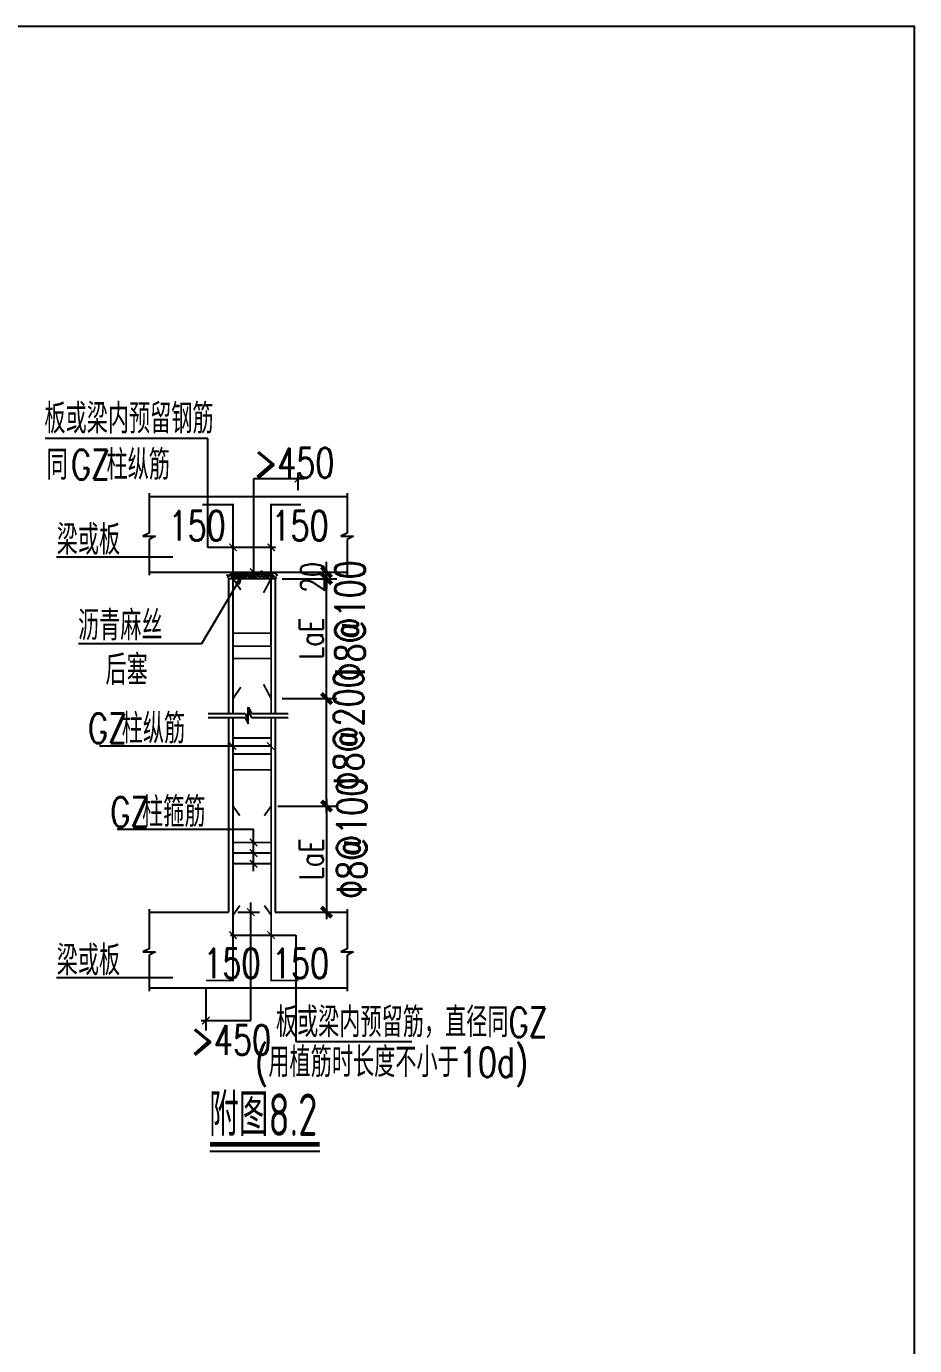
# Model space of a CAD drawing. Header units: millimetres. Extents: x -897614 to 191467, y -439928 to 101803.
# Drawn here: x -61486 to -48394, y 82370 to 101803 of the extents above; entities that cross this region are included whole.
import ezdxf

# ---------------------------------------------------------------- set-up
doc = ezdxf.new("R2010")
doc.units = ezdxf.units.MM
doc.header["$LTSCALE"] = 1000
for name, color, linetype in [('ARDIM', 4, 'Continuous'), ('OTHER', 7, 'Continuous'), ('引线', 3, 'Continuous')]:
    doc.layers.add(name, color=color, linetype=linetype)
doc.layers.add('DY', color=1, linetype='Continuous', plot=False)
doc.layers.add('PUB_DIM', color=3, linetype='Continuous', lineweight=15)
doc.styles.add('DIM_FONT', font='txt1.shx', dxfattribs={"width": 0.8, "bigfont": 'hztxt.shx'})
doc.styles.add('hzdx', font='txt1.shx', dxfattribs={"width": 0.75, "bigfont": 'hzdx.shx'})
doc.styles.add('TSSD_Rein', font='tssdeng.shx', dxfattribs={"width": 0.75, "bigfont": 'hztxt.shx'})
doc.dimstyles.new('DIMN', dxfattribs={"dimtxt": 350, "dimasz": 150, "dimexe": 150, "dimexo": 100, "dimgap": 150, "dimtad": 1, "dimdec": 0, "dimzin": 0, "dimdsep": 46, "dimtxsty": 'DIM_FONT', "dimblk1": 'ARCHTICK', "dimblk2": 'ARCHTICK', "dimsah": 1, "dimcen": 0, "dimdle": 100, "dimclrd": 256, "dimclre": 256, "dimclrt": 256, "dimadec": 0, "dimazin": 0, "dimtfac": 1, "dimtdec": 0, "dimtix": 1, "dimtmove": 2, "dimatfit": 3, "dimldrblk": '_DIMX', "dimfxl": 0, "dimtolj": 1, "dimtzin": 1, "dimarcsym": 0})

# ---------------------------------------------------------------- blocks, each defined once
blk = doc.blocks.new('_ArchTick')
at = {"color": 0, "linetype": 'ByBlock', "const_width": 0.4}
blk.add_lwpolyline([(-0.5, -0.5), (0.5, 0.5)], dxfattribs=at)
blk = doc.blocks.new('*D1737')
at = {"layer": 'Defpoints', "color": 0, "transparency": 16777216}
for p in [(-57815, 93667), (-57061, 93667), (-57815, 91901)]:
    blk.add_point(p, dxfattribs=at)
at = {"layer": 'PUB_DIM', "lineweight": -2, "transparency": 16777216}
for p, q in [((-57061, 91801), (-57061, 93767)), ((-57715, 93667), (-56911, 93667)), ((-57715, 91901), (-56911, 91901))]:
    blk.add_line(p, q, dxfattribs=at)
at = {"layer": 'PUB_DIM', "lineweight": -2, "transparency": 16777216, "xscale": 150, "yscale": 150, "zscale": 150}
for p, rotation in [((-57061, 93667), 90), ((-57061, 91901), 270)]:
    blk.add_blockref('_ArchTick', p, dxfattribs=dict(at, rotation=rotation))
at = {"layer": 'PUB_DIM', "transparency": 16777216, "insert": (-57286, 92784), "char_height": 350, "attachment_point": 5, "rotation": 90, "style": 'hzdx'}
blk.add_mtext('\\A1;LaE', dxfattribs=at)
blk = doc.blocks.new('_DIMX')
blk.add_line((-150, 0), (150, 0))
at = {"const_width": 50}
blk.add_lwpolyline([(-70, -70), (70, 70)], dxfattribs=at)
blk = doc.blocks.new('*D1738')
at = {"layer": 'Defpoints', "color": 0, "transparency": 16777216}
for p in [(-57815, 93764), (-57061, 93764), (-57815, 93667)]:
    blk.add_point(p, dxfattribs=at)
at = {"layer": 'PUB_DIM', "lineweight": -2, "transparency": 16777216}
for p, q in [((-57061, 93764), (-57061, 93914)), ((-57715, 93764), (-56911, 93764)), ((-57061, 93667), (-57061, 93764)), ((-57715, 93667), (-56911, 93667)), ((-57061, 93667), (-57061, 93517))]:
    blk.add_line(p, q, dxfattribs=at)
at = {"layer": 'PUB_DIM', "lineweight": -2, "transparency": 16777216, "xscale": 150, "yscale": 150, "zscale": 150}
for p, rotation in [((-57061, 93764), 270), ((-57061, 93667), 90)]:
    blk.add_blockref('_ArchTick', p, dxfattribs=dict(at, rotation=rotation))
at = {"layer": 'PUB_DIM', "transparency": 16777216, "insert": (-57267, 93688), "char_height": 350, "attachment_point": 5, "rotation": 90, "style": 'hzdx'}
blk.add_mtext('\\A1;20', dxfattribs=at)
blk = doc.blocks.new('*D1739')
at = {"layer": 'Defpoints', "color": 0, "transparency": 16777216}
for p in [(-57878, 90317), (-57878, 88754), (-57061, 88754)]:
    blk.add_point(p, dxfattribs=at)
at = {"layer": 'PUB_DIM', "lineweight": -2, "transparency": 16777216}
for p, q in [((-57061, 90417), (-57061, 88654)), ((-57778, 90317), (-56911, 90317)), ((-57778, 88754), (-56911, 88754))]:
    blk.add_line(p, q, dxfattribs=at)
at = {"layer": 'PUB_DIM', "lineweight": -2, "transparency": 16777216, "xscale": 150, "yscale": 150, "zscale": 150}
for p, rotation in [((-57061, 90317), 90), ((-57061, 88754), 270)]:
    blk.add_blockref('_ArchTick', p, dxfattribs=dict(at, rotation=rotation))
at = {"layer": 'PUB_DIM', "transparency": 16777216, "insert": (-57286, 89535), "char_height": 350, "attachment_point": 5, "rotation": 90, "style": 'hzdx'}
blk.add_mtext('\\A1;LaE', dxfattribs=at)
blk = doc.blocks.new('*D1740')
at = {"layer": 'Defpoints', "color": 0, "transparency": 16777216}
for p in [(-57815, 91901), (-57061, 91901), (-57815, 90317)]:
    blk.add_point(p, dxfattribs=at)
at = {"layer": 'PUB_DIM', "lineweight": -2, "transparency": 16777216}
for p, q in [((-57061, 90217), (-57061, 92001)), ((-57715, 91901), (-56911, 91901)), ((-57715, 90317), (-56911, 90317))]:
    blk.add_line(p, q, dxfattribs=at)
at = {"layer": 'PUB_DIM', "lineweight": -2, "transparency": 16777216, "xscale": 150, "yscale": 150, "zscale": 150}
for p, rotation in [((-57061, 91901), 90), ((-57061, 90317), 270)]:
    blk.add_blockref('_ArchTick', p, dxfattribs=dict(at, rotation=rotation))

msp = doc.modelspace()

# ---------------------------------------------------------------- linework, layer by layer
for p, q in [((-58082.49795, 95170.36751), (-57866.93231, 95359.05095)), ((-59014.74532, 86668.72985), (-58799.17967, 86857.41329))]:
    msp.add_line(p, q)
at = {"color": 7, "linetype": 'Continuous'}
for p, q in [((-59677.18388, 94877.77197), (-56755.45498, 94877.77197)), ((-59677.18388, 93763.76518), (-56755.45498, 93763.76518)), ((-58508.49232, 93670.01986), (-58508.49232, 91681.36115)), ((-58508.49232, 93670.01986), (-57821.02669, 93670.01986)), ((-57821.02669, 93670.01986), (-57821.02669, 91681.36115)), ((-58508.49232, 91621.29354), (-58508.49232, 88754.23839)), ((-57821.02669, 91621.29354), (-57821.02669, 88754.23839)), ((-59677.18388, 88754.23839), (-58508.49232, 88754.23839)), ((-57821.02669, 88754.23839), (-56755.45498, 88754.23839)), ((-59677.18388, 87640.23159), (-56755.45498, 87640.23159))]:
    msp.add_line(p, q, dxfattribs=at)
at = {"color": 3, "linetype": 'Continuous'}
msp.add_line((-58313.6629, 93704.00933), (-58354.85799, 93582.51081), dxfattribs=at)
at = {"color": 6, "linetype": 'Continuous', "const_width": 27.34238}
for points in [[(-58439.74576, 92665.51604), (-58439.74576, 94758.7501), (-58891.5234, 94758.7501)], [(-57880.05203, 92680.88072), (-57880.05203, 94758.7501), (-57438.52874, 94758.7501)], [(-58437.74882, 92680.88072), (-58437.74882, 93659.27795), (-58433.34897, 93660.63481), (-58324.97857, 93501.6391)], [(-57880.05203, 92680.88072), (-57878.07086, 93662.20777), (-57881.72846, 93663.12527), (-57989.75966, 93460.35995)], [(-58439.74576, 92864.91993), (-57878.05509, 92864.91993)], [(-58439.74576, 91681.36115), (-58439.74576, 92665.51604), (-58438.73042, 92673.32815)], [(-58439.74576, 92673.32815), (-57878.05509, 92673.32815)], [(-58439.74576, 92491.82019), (-57878.05509, 92491.82019)], [(-57878.05509, 91681.36115), (-57878.05509, 92665.51604), (-57879.07043, 92673.32815)], [(-57878.05509, 91901.36209), (-57989.75966, 92111.022)], [(-58439.74576, 91901.36209), (-58324.97857, 92069.74286)], [(-58439.74576, 91611.1378), (-58439.74576, 87747.25749), (-58838.94455, 87747.25749)], [(-57878.05509, 91611.1378), (-57878.05509, 87747.25749), (-57478.8563, 87747.25749)], [(-58439.74576, 91319.73511), (-57878.05509, 91319.73511)], [(-58439.74576, 91085.37183), (-57878.05509, 91085.37183)], [(-58439.74576, 90851.00854), (-57878.05509, 90851.00854)], [(-58439.74576, 90316.66026), (-58339.75076, 90176.04229)], [(-57878.05509, 90316.66026), (-57978.05009, 90176.04229)], [(-58439.74576, 89781.53077), (-57878.05509, 89781.53077)], [(-58439.74576, 89625.28858), (-57878.05509, 89625.28858)], [(-58439.74576, 89469.0464), (-57878.05509, 89469.0464)], [(-58439.74576, 88712.053), (-58339.75076, 88852.67097)], [(-57878.05509, 88712.053), (-57978.05009, 88852.67097)]]:
    msp.add_lwpolyline(points, dxfattribs=at)
at = {"color": 1, "linetype": 'Continuous'}
for points in [[(-58537.03932, 93724.21459), (-58527.65576, 93720.04229), (-58518.96873, 93717.09215), (-58510.99603, 93716.35976), (-58503.65883, 93717.60482), (-58496.85413, 93720.27802), (-58490.47895, 93723.83009), (-58484.43029, 93727.71173), (-58478.60515, 93731.37366), (-58472.90056, 93734.26658), (-58467.21351, 93735.84121), (-58461.45717, 93735.71253), (-58455.60927, 93734.15265), (-58449.66373, 93731.59795), (-58443.61443, 93728.48481), (-58437.45527, 93725.2496), (-58431.18016, 93722.3287), (-58424.78297, 93720.1585), (-58418.25762, 93719.17537), (-58411.60589, 93719.67558), (-58404.86108, 93721.39491), (-58398.06439, 93723.92901), (-58391.25702, 93726.87356), (-58384.48017, 93729.82421), (-58377.77503, 93732.37662), (-58371.1828, 93734.12646), (-58364.74468, 93734.66939), (-58358.49982, 93733.74348), (-58352.47926, 93731.65644), (-58346.71198, 93728.85837), (-58341.22697, 93725.79939), (-58336.05323, 93722.92961), (-58331.21974, 93720.69914), (-58326.7555, 93719.5581), (-58322.68949, 93719.95659), (-58319.0268, 93722.17943), (-58315.6769, 93725.85025), (-58312.52535, 93730.42741), (-58309.45773, 93735.36923), (-58306.35958, 93740.13405), (-58303.11649, 93744.18023), (-58299.61401, 93746.96609), (-58295.73771, 93747.94998), (-58291.40011, 93746.76672), (-58286.62155, 93743.75707), (-58281.44933, 93739.43829), (-58275.93076, 93734.32761), (-58270.11313, 93728.94229), (-58264.04374, 93723.79957), (-58257.76989, 93719.41671), (-58251.33889, 93716.31093), (-58244.8026, 93714.87617), (-58238.23123, 93715.01299), (-58231.69952, 93716.49861), (-58225.28225, 93719.11027), (-58219.05418, 93722.62521), (-58213.09007, 93726.82066), (-58207.46469, 93731.47385), (-58202.2528, 93736.36202), (-58197.5045, 93741.2723), (-58193.17122, 93746.03154), (-58189.17972, 93750.47645), (-58185.45677, 93754.44379), (-58181.92911, 93757.7703), (-58178.52352, 93760.2927), (-58175.16675, 93761.84775), (-58171.78557, 93762.27218), (-58168.32302, 93761.4602), (-58164.78723, 93759.53591), (-58161.20261, 93756.68087), (-58157.59358, 93753.07667), (-58153.98454, 93748.90488), (-58150.39992, 93744.34705), (-58146.86413, 93739.58477), (-58143.40158, 93734.79959), (-58140.03006, 93730.16599), (-58136.74094, 93725.82991), (-58133.51895, 93721.93021), (-58130.34884, 93718.60574), (-58127.21535, 93715.99535), (-58124.10323, 93714.23788), (-58120.9972, 93713.47218), (-58117.88202, 93713.8371), (-58114.7437, 93715.38859), (-58111.57333, 93717.85098), (-58108.3633, 93720.86571), (-58105.10597, 93724.07422), (-58101.7937, 93727.11794), (-58098.41888, 93729.63831), (-58094.97387, 93731.27677), (-58091.45105, 93731.67475), (-58087.85194, 93730.60465), (-58084.21468, 93728.36274), (-58080.58657, 93725.37624), (-58077.01492, 93722.07237), (-58073.54703, 93718.87835), (-58070.23019, 93716.22142), (-58067.1117, 93714.5288), (-58064.23887, 93714.22771), (-58061.64017, 93715.60423), (-58059.26882, 93718.37992), (-58057.0592, 93722.13518), (-58054.94571, 93726.4504), (-58052.86274, 93730.906), (-58050.74467, 93735.08238), (-58048.5259, 93738.55993), (-58046.14081, 93740.91908), (-58043.5467, 93741.85999), (-58040.79237, 93741.56195), (-58037.94954, 93740.32402), (-58035.08994, 93738.44524), (-58032.28526, 93736.22469), (-58029.60722, 93733.96142), (-58027.12753, 93731.95448), (-58024.91792, 93730.50293), (-58023.02999, 93729.81861), (-58021.43502, 93729.76445), (-58020.08418, 93730.11614), (-58018.92863, 93730.64941), (-58017.91957, 93731.13996), (-58017.00816, 93731.36349), (-58016.14557, 93731.09571), (-58015.28298, 93730.11233), (-58014.37589, 93728.29306), (-58013.39709, 93725.93366), (-58012.32369, 93723.43389), (-58011.1328, 93721.1935), (-58009.80154, 93719.61226), (-58008.30701, 93719.08993), (-58006.62634, 93720.02626), (-58004.73664, 93722.82103), (-58002.53821, 93727.55127), (-57999.62418, 93733.00322), (-57995.51087, 93737.64038), (-57989.7146, 93739.92629), (-57981.75169, 93738.32445), (-57971.13846, 93731.29839), (-57957.39123, 93717.31161), (-57940.02633, 93694.82763)], [(-58522.80969, 93683.10947), (-58510.12811, 93698.99994), (-58497.8913, 93708.28521), (-58486.14122, 93712.26985), (-58474.91983, 93712.2584), (-58464.26909, 93709.55544), (-58454.23096, 93705.46553), (-58444.84741, 93701.29322), (-58436.16038, 93698.34308), (-58428.18768, 93697.6107), (-58420.85047, 93698.85575), (-58414.04577, 93701.52896), (-58407.67059, 93705.08103), (-58401.62193, 93708.96267), (-58395.79679, 93712.6246), (-58390.0922, 93715.51752), (-58384.40515, 93717.09215), (-58378.64881, 93716.96347), (-58372.80091, 93715.40359), (-58366.85537, 93712.84889), (-58360.80607, 93709.73574), (-58354.64691, 93706.50053), (-58348.3718, 93703.57964), (-58341.97461, 93701.40944), (-58335.44927, 93700.42631), (-58328.79753, 93700.92652), (-58322.05272, 93702.64585), (-58315.25603, 93705.17995), (-58308.44866, 93708.1245), (-58301.67181, 93711.07514), (-58294.96667, 93713.62756), (-58288.37444, 93715.3774), (-58281.93632, 93715.92033), (-58275.69146, 93714.99442), (-58269.6709, 93712.90738), (-58263.90362, 93710.10931), (-58258.41861, 93707.05033), (-58253.24487, 93704.18055), (-58248.41138, 93701.95008), (-58243.94714, 93700.80903), (-58239.88113, 93701.20752), (-58236.21844, 93703.43036), (-58232.86854, 93707.10119), (-58229.71699, 93711.67834), (-58226.64937, 93716.62016), (-58223.55123, 93721.38499), (-58220.30813, 93725.43117), (-58216.80565, 93728.21703), (-58212.92935, 93729.20092), (-58208.59175, 93728.01766), (-58203.81319, 93725.00801), (-58198.64097, 93720.68923), (-58193.1224, 93715.57855), (-58187.30477, 93710.19323), (-58181.23538, 93705.05051), (-58174.96153, 93700.66764), (-58168.53053, 93697.56187), (-58161.99424, 93696.12711), (-58155.42287, 93696.26392), (-58148.89116, 93697.74955), (-58142.47389, 93700.36121), (-58136.24582, 93703.87615), (-58130.28171, 93708.0716), (-58124.65633, 93712.72479), (-58119.44444, 93717.61295), (-58114.69614, 93722.52324), (-58110.36286, 93727.28247), (-58106.37136, 93731.72739), (-58102.64841, 93735.69473), (-58099.12075, 93739.02124), (-58095.71516, 93741.54364), (-58092.35839, 93743.09869), (-58088.97721, 93743.52312), (-58085.51466, 93742.71113), (-58081.97887, 93740.78684), (-58078.39425, 93737.93181), (-58074.78522, 93734.32761), (-58071.17618, 93730.15581), (-58067.59157, 93725.59799), (-58064.05577, 93720.8357), (-58060.59322, 93716.05053), (-58057.2217, 93711.41692), (-58053.93258, 93707.08085), (-58050.71059, 93703.18115), (-58047.54048, 93699.85668), (-58044.40699, 93697.24629), (-58041.29487, 93695.48882), (-58038.18884, 93694.72312), (-58035.07366, 93695.08804), (-58031.93534, 93696.63952), (-58028.76497, 93699.10192), (-58025.55494, 93702.11665), (-58022.29761, 93705.32516), (-58018.98534, 93708.36888), (-58015.61052, 93710.88925), (-58012.16551, 93712.52771), (-58008.64269, 93712.92569), (-58005.04358, 93711.85559), (-58001.40632, 93709.61368), (-57997.77821, 93706.62717), (-57994.20656, 93703.3233), (-57990.73867, 93700.12929), (-57987.42183, 93697.47236), (-57984.30334, 93695.77973), (-57981.43051, 93695.47864), (-57978.83181, 93696.85517), (-57976.46046, 93699.63086), (-57974.25084, 93703.38612), (-57972.13735, 93707.70134), (-57970.05438, 93712.15694), (-57967.93631, 93716.33331), (-57965.71754, 93719.81087), (-57963.33246, 93722.17002), (-57960.73834, 93723.11093), (-57957.98401, 93722.81289), (-57955.14118, 93721.57495), (-57952.28158, 93719.69618), (-57949.4769, 93717.47563), (-57946.79886, 93715.21236), (-57944.31917, 93713.20542), (-57942.10956, 93711.75387), (-57940.22163, 93711.06955), (-57938.62666, 93711.01538), (-57937.27582, 93711.36708), (-57936.12027, 93711.90035), (-57935.11121, 93712.39089), (-57934.1998, 93712.61442), (-57933.33721, 93712.34665), (-57932.47462, 93711.36327), (-57931.56753, 93709.544), (-57930.58873, 93707.1846), (-57929.51533, 93704.68483), (-57928.32444, 93702.44444), (-57926.99318, 93700.8632), (-57925.49865, 93700.34087), (-57923.81798, 93701.2772), (-57921.92828, 93704.07196), (-57919.72985, 93708.80221), (-57916.81582, 93714.25415), (-57912.70251, 93718.89132), (-57906.90624, 93721.17723), (-57898.94333, 93719.57539), (-57888.3301, 93712.54932), (-57874.58288, 93698.56254), (-57857.21797, 93676.07857)], [(-58467.34371, 93674.51615), (-58454.66213, 93690.40662), (-58442.42532, 93699.69189), (-58430.67524, 93703.67653), (-58419.45385, 93703.66508), (-58408.80312, 93700.96212), (-58398.76499, 93696.87221), (-58389.38143, 93692.6999), (-58380.6944, 93689.74976), (-58372.7217, 93689.01738), (-58365.3845, 93690.26243), (-58358.5798, 93692.93564), (-58352.20461, 93696.48771), (-58346.15595, 93700.36935), (-58340.33082, 93704.03128), (-58334.62622, 93706.9242), (-58328.93917, 93708.49883), (-58323.18283, 93708.37015), (-58317.33494, 93706.81027), (-58311.38939, 93704.25557), (-58305.34009, 93701.14242), (-58299.18094, 93697.90721), (-58292.90582, 93694.98632), (-58286.50864, 93692.81612), (-58279.98329, 93691.83299), (-58273.33155, 93692.3332), (-58266.58674, 93694.05253), (-58259.79005, 93696.58663), (-58252.98269, 93699.53117), (-58246.20583, 93702.48182), (-58239.50069, 93705.03424), (-58232.90846, 93706.78408), (-58226.47034, 93707.32701), (-58220.22548, 93706.4011), (-58214.20492, 93704.31406), (-58208.43764, 93701.51599), (-58202.95264, 93698.45701), (-58197.77889, 93695.58723), (-58192.9454, 93693.35676), (-58188.48116, 93692.21571), (-58184.41515, 93692.6142), (-58180.75246, 93694.83704), (-58177.40256, 93698.50787), (-58174.25102, 93703.08502), (-58171.18339, 93708.02684), (-58168.08525, 93712.79167), (-58164.84215, 93716.83785), (-58161.33968, 93719.62371), (-58157.46337, 93720.6076), (-58153.12577, 93719.42434), (-58148.34721, 93716.41469), (-58143.17499, 93712.09591), (-58137.65642, 93706.98523), (-58131.83879, 93701.59991), (-58125.7694, 93696.45719), (-58119.49556, 93692.07432), (-58113.06455, 93688.96855), (-58106.52827, 93687.53379), (-58099.95689, 93687.6706), (-58093.42518, 93689.15623), (-58087.00791, 93691.76789), (-58080.77984, 93695.28283), (-58074.81573, 93699.47828), (-58069.19035, 93704.13147), (-58063.97846, 93709.01963), (-58059.23017, 93713.92992), (-58054.89689, 93718.68915), (-58050.90539, 93723.13407), (-58047.18243, 93727.10141), (-58043.65477, 93730.42791), (-58040.24918, 93732.95032), (-58036.89242, 93734.50537), (-58033.51124, 93734.9298), (-58030.04868, 93734.11781), (-58026.51289, 93732.19352), (-58022.92827, 93729.33849), (-58019.31924, 93725.73429), (-58015.71021, 93721.56249), (-58012.12559, 93717.00467), (-58008.5898, 93712.24238), (-58005.12724, 93707.45721), (-58001.75573, 93702.8236), (-57998.4666, 93698.48753), (-57995.24462, 93694.58783), (-57992.07451, 93691.26336), (-57988.94102, 93688.65297), (-57985.82889, 93686.89549), (-57982.72286, 93686.1298), (-57979.60768, 93686.49472), (-57976.46936, 93688.0462), (-57973.299, 93690.5086), (-57970.08896, 93693.52333), (-57966.83163, 93696.73184), (-57963.51937, 93699.77556), (-57960.14455, 93702.29593), (-57956.69954, 93703.93439), (-57953.17671, 93704.33237), (-57949.5776, 93703.26227), (-57945.94034, 93701.02036), (-57942.31224, 93698.03385), (-57938.74059, 93694.72998), (-57935.27269, 93691.53597), (-57931.95585, 93688.87904), (-57928.83736, 93687.18641), (-57925.96453, 93686.88532), (-57923.36584, 93688.26185), (-57920.99448, 93691.03754), (-57918.78487, 93694.79279), (-57916.67138, 93699.10802), (-57914.5884, 93703.56362), (-57912.47033, 93707.73999), (-57910.25156, 93711.21755), (-57907.86648, 93713.5767), (-57905.27236, 93714.51761), (-57902.51803, 93714.21957), (-57899.67521, 93712.98163), (-57896.8156, 93711.10286), (-57894.01092, 93708.88231), (-57891.33288, 93706.61904), (-57888.8532, 93704.6121), (-57886.64358, 93703.16055), (-57884.75566, 93702.47623), (-57883.16068, 93702.42206), (-57881.80984, 93702.77376), (-57880.6543, 93703.30703), (-57879.64523, 93703.79757), (-57878.73382, 93704.0211), (-57877.87123, 93703.75333), (-57877.00865, 93702.76995), (-57876.10156, 93700.95068), (-57875.12275, 93698.59128), (-57874.04935, 93696.09151), (-57872.85846, 93693.85112), (-57871.5272, 93692.26988), (-57870.03268, 93691.74755), (-57868.35201, 93692.68388), (-57866.4623, 93695.47864), (-57864.26387, 93700.20889), (-57861.34984, 93705.66083), (-57857.23653, 93710.298), (-57851.44026, 93712.58391), (-57843.47735, 93710.98207), (-57832.86413, 93703.956), (-57819.1169, 93689.96922), (-57801.75199, 93667.48525)], [(-58452.5007, 93717.48275), (-58439.81912, 93733.37322), (-58427.58231, 93742.65849), (-58415.83223, 93746.64313), (-58404.61085, 93746.63168), (-58393.96011, 93743.92873), (-58383.92198, 93739.83881), (-58374.53842, 93735.6665), (-58365.85139, 93732.71636), (-58357.87869, 93731.98398), (-58350.54149, 93733.22903), (-58343.73679, 93735.90224), (-58337.3616, 93739.45431), (-58331.31294, 93743.33595), (-58325.48781, 93746.99788), (-58319.78321, 93749.8908), (-58314.09617, 93751.46543), (-58308.33982, 93751.33675), (-58302.49193, 93749.77687), (-58296.54638, 93747.22217), (-58290.49709, 93744.10902), (-58284.33793, 93740.87381), (-58278.06281, 93737.95292), (-58271.66563, 93735.78272), (-58265.14028, 93734.79959), (-58258.48854, 93735.2998), (-58251.74373, 93737.01913), (-58244.94705, 93739.55323), (-58238.13968, 93742.49778), (-58231.36283, 93745.44842), (-58224.65769, 93748.00084), (-58218.06546, 93749.75068), (-58211.62733, 93750.29361), (-58205.38248, 93749.3677), (-58199.36191, 93747.28066), (-58193.59463, 93744.48259), (-58188.10963, 93741.42361), (-58182.93589, 93738.55383), (-58178.1024, 93736.32336), (-58173.63815, 93735.18232), (-58169.57214, 93735.5808), (-58165.90945, 93737.80364), (-58162.55955, 93741.47447), (-58159.40801, 93746.05163), (-58156.34038, 93750.99345), (-58153.24224, 93755.75827), (-58149.99915, 93759.80445), (-58146.49667, 93762.59031), (-58142.62037, 93763.5742), (-58138.28276, 93762.39094), (-58133.5042, 93759.38129), (-58128.33199, 93755.06251), (-58122.81341, 93749.95183), (-58116.99578, 93744.56651), (-58110.92639, 93739.42379), (-58104.65255, 93735.04092), (-58098.22154, 93731.93515), (-58091.68526, 93730.50039), (-58085.11388, 93730.6372), (-58078.58218, 93732.12283), (-58072.1649, 93734.73449), (-58065.93683, 93738.24943), (-58059.97272, 93742.44488), (-58054.34734, 93747.09807), (-58049.13546, 93751.98623), (-58044.38716, 93756.89652), (-58040.05388, 93761.65575), (-58036.06238, 93766.10067), (-58032.33942, 93770.06801), (-58028.81177, 93773.39452), (-58025.40617, 93775.91692), (-58022.04941, 93777.47197), (-58018.66823, 93777.8964), (-58015.20568, 93777.08442), (-58011.66988, 93775.16012), (-58008.08526, 93772.30509), (-58004.47623, 93768.70089), (-58000.8672, 93764.52909), (-57997.28258, 93759.97127), (-57993.74679, 93755.20898), (-57990.28423, 93750.42381), (-57986.91272, 93745.7902), (-57983.6236, 93741.45413), (-57980.40161, 93737.55443), (-57977.2315, 93734.22996), (-57974.09801, 93731.61957), (-57970.98588, 93729.8621), (-57967.87986, 93729.0964), (-57964.76468, 93729.46132), (-57961.62635, 93731.01281), (-57958.45599, 93733.4752), (-57955.24596, 93736.48993), (-57951.98862, 93739.69844), (-57948.67636, 93742.74216), (-57945.30154, 93745.26253), (-57941.85653, 93746.90099), (-57938.33371, 93747.29897), (-57934.73459, 93746.22887), (-57931.09733, 93743.98696), (-57927.46923, 93741.00046), (-57923.89758, 93737.69658), (-57920.42968, 93734.50257), (-57917.11284, 93731.84564), (-57913.99436, 93730.15302), (-57911.12152, 93729.85192), (-57908.52283, 93731.22845), (-57906.15148, 93734.00414), (-57903.94186, 93737.7594), (-57901.82837, 93742.07462), (-57899.74539, 93746.53022), (-57897.62733, 93750.70659), (-57895.40856, 93754.18415), (-57893.02347, 93756.5433), (-57890.42935, 93757.48421), (-57887.67502, 93757.18617), (-57884.8322, 93755.94824), (-57881.97259, 93754.06946), (-57879.16791, 93751.84891), (-57876.48987, 93749.58564), (-57874.01019, 93747.5787), (-57871.80057, 93746.12715), (-57869.91265, 93745.44283), (-57868.31768, 93745.38866), (-57866.96683, 93745.74036), (-57865.81129, 93746.27363), (-57864.80223, 93746.76417), (-57863.89081, 93746.98771), (-57863.02823, 93746.71993), (-57862.16564, 93745.73655), (-57861.25855, 93743.91728), (-57860.27975, 93741.55788), (-57859.20635, 93739.05811), (-57858.01546, 93736.81772), (-57856.68419, 93735.23648), (-57855.18967, 93734.71415), (-57853.509, 93735.65048), (-57851.61929, 93738.44524), (-57849.42086, 93743.17549), (-57846.50684, 93748.62743), (-57842.39353, 93753.2646), (-57836.59726, 93755.55051), (-57828.63435, 93753.94867), (-57818.02112, 93746.9226), (-57804.27389, 93732.93583), (-57786.90899, 93710.45185)]]:
    msp.add_lwpolyline(points, dxfattribs=at)
at = {"color": 3, "linetype": 'Continuous'}
msp.add_solid([(-58402.94408, 93610.85536), (-58354.85799, 93582.51081), (-58310.98963, 93711.89374)], dxfattribs=at)
at = {"layer": 'ARDIM', "color": 3, "linetype": 'Continuous'}
msp.add_lwpolyline([(-58190.53952, 93818.44999, 19.53027, 19.53027, 0), (-58081.16998, 93709.08046, 0, 0, 0)], format="xyseb", dxfattribs=at)
at = {"layer": 'DY'}
msp.add_lwpolyline([(-107793.83845, 59798.86498), (-48393.83845, 59798.86498), (-48393.83845, 101803.15069), (-107793.83845, 101803.15069)], close=True, dxfattribs=at)
at = {"layer": 'OTHER', "color": 7, "linetype": 'Continuous'}
for p, q in [((-59677.18388, 94924.64463), (-59677.18388, 94339.90824)), ((-56755.45498, 94924.64463), (-56755.45498, 94339.90824)), ((-59677.18388, 94339.90824), (-59770.92919, 94293.03559)), ((-59770.92919, 94293.03559), (-59583.43857, 94293.03559)), ((-59583.43857, 94293.03559), (-59677.18388, 94246.16293)), ((-56755.45498, 94339.90824), (-56849.20029, 94293.03559)), ((-56849.20029, 94293.03559), (-56661.70966, 94293.03559)), ((-56661.70966, 94293.03559), (-56755.45498, 94246.16293)), ((-59677.18388, 94246.16293), (-59677.18388, 93716.89252)), ((-56755.45498, 94246.16293), (-56755.45498, 93716.89252)), ((-58215.92882, 91587.61584), (-58215.92882, 91775.10647)), ((-58215.92882, 91775.10647), (-58169.05617, 91681.36115)), ((-58215.92882, 91587.61584), (-58215.92882, 91775.10647)), ((-58215.92882, 91775.10647), (-58169.05617, 91681.36115)), ((-58805.35248, 91681.36115), (-58262.80148, 91681.36115)), ((-58805.35248, 91681.36115), (-58262.80148, 91681.36115)), ((-58805.35248, 91621.29354), (-58262.80148, 91621.29354)), ((-58262.80148, 91681.36115), (-58215.92882, 91587.61584)), ((-58262.80148, 91681.36115), (-58215.92882, 91587.61584)), ((-58262.80148, 91621.29354), (-58215.92882, 91527.54823)), ((-58215.92882, 91527.54823), (-58215.92882, 91715.03885)), ((-58215.92882, 91715.03885), (-58169.05617, 91621.29354)), ((-58169.05617, 91681.36115), (-57626.50517, 91681.36115)), ((-58169.05617, 91681.36115), (-57626.50517, 91681.36115)), ((-58169.05617, 91621.29354), (-57626.50517, 91621.29354)), ((-59677.18388, 88801.11104), (-59677.18388, 88216.37466)), ((-56755.45498, 88801.11104), (-56755.45498, 88216.37466)), ((-59677.18388, 88216.37466), (-59770.92919, 88169.502)), ((-59770.92919, 88169.502), (-59583.43857, 88169.502)), ((-59583.43857, 88169.502), (-59677.18388, 88122.62935)), ((-59677.18388, 88122.62935), (-59677.18388, 87593.35894)), ((-56755.45498, 88216.37466), (-56849.20029, 88169.502)), ((-56849.20029, 88169.502), (-56661.70966, 88169.502)), ((-56661.70966, 88169.502), (-56755.45498, 88122.62935)), ((-56755.45498, 88122.62935), (-56755.45498, 87593.35894))]:
    msp.add_line(p, q, dxfattribs=at)
at = {"layer": '引线'}
for p, q in [((-58809.02455, 95731.49033), (-61206.65342, 95731.49033)), ((-58809.02455, 94128.96017), (-58809.02455, 95731.49033)), ((-57478.8563, 94970.73607), (-57478.8563, 95227.27014)), ((-58135.8547, 95138.9933), (-58135.8547, 93737.204)), ((-57396.04794, 95138.9933), (-58135.8547, 95138.9933)), ((-57815.87559, 94128.96017), (-58809.02455, 94128.96017)), ((-61041.9111, 93987.95496), (-59326.03112, 93987.95496)), ((-58310.61326, 93711.09404), (-58906.2898, 92708.79117)), ((-58906.2898, 92708.79117), (-60716.61455, 92708.79117)), ((-60409.80757, 91203.06143), (-57878.05509, 91203.06143)), ((-60147.60279, 89976.83351), (-58137.04875, 89976.83351)), ((-58137.04875, 89360.41174), (-58137.04875, 89976.83351)), ((-58177.25888, 87158.42872), (-58177.25888, 88897.9812)), ((-58367.09314, 88754.23839), (-58049.9215, 88754.23839)), ((-58476.46267, 88416.20732), (-57516.22242, 88416.20732)), ((-57516.22242, 88416.20732), (-57516.22242, 86848.31603)), ((-61041.9111, 87793.15585), (-59326.03112, 87793.15585)), ((-58838.94455, 87640.23159), (-58838.94455, 87013.12348)), ((-58911.59716, 87158.42872), (-58177.25888, 87158.42872)), ((-57516.22242, 86848.31603), (-55805.10873, 86848.31603)), ((-58780.55558, 85234.06998), (-57162.21956, 85234.06998))]:
    msp.add_line(p, q, dxfattribs=at)
for points in [[(-57533.54108, 95084.30853, 19.53027, 19.53027, 0), (-57424.17155, 95193.67806, 0, 0, 0)], [(-58494.43052, 94183.64494, 19.53027, 19.53027, 0), (-58385.06099, 94074.2754, 0, 0, 0)], [(-57932.73986, 94183.64494, 19.53027, 19.53027, 0), (-57823.37033, 94074.2754, 0, 0, 0)], [(-58502.09989, 91257.74619, 19.53027, 19.53027, 0), (-58392.73036, 91148.37666, 0, 0, 0)], [(-57940.40923, 91257.74619, 19.53027, 19.53027, 0), (-57831.0397, 91148.37666, 0, 0, 0)], [(-58191.73351, 89836.21554, 19.53027, 19.53027, 0), (-58082.36398, 89726.84601, 0, 0, 0)], [(-58191.73351, 89679.97335, 19.53027, 19.53027, 0), (-58082.36398, 89570.60382, 0, 0, 0)], [(-58191.73351, 89523.73116, 19.53027, 19.53027, 0), (-58082.36398, 89414.36163, 0, 0, 0)], [(-58231.94366, 88808.92316, 19.53027, 19.53027, 0), (-58122.57412, 88699.55363, 0, 0, 0)], [(-58494.43053, 88470.89209, 19.53027, 19.53027, 0), (-58385.061, 88361.52256, 0, 0, 0)], [(-57932.73987, 88470.89209, 19.53027, 19.53027, 0), (-57823.37033, 88361.52256, 0, 0, 0)], [(-58893.62932, 87103.74394, 19.53027, 19.53027, 0), (-58784.25979, 87213.11347, 0, 0, 0)]]:
    msp.add_lwpolyline(points, format="xyseb", dxfattribs=at)
at = {"layer": '引线', "const_width": 63.9968}
msp.add_lwpolyline([(-58780.55558, 85334.86443), (-57162.21956, 85334.86443)], dxfattribs=at)

# ---------------------------------------------------------------- texts
at = {"style": 'hzdx', "width": 0.75}
for s, p in [('板或梁内预留钢筋', (-61219.80397, 95806.28055)), ('同', (-61187.03741, 95125.50824)), ('GZ ', (-60827.51108, 95129.56488)), ('柱纵筋', (-60304.41119, 95125.50824)), ('>450', (-58126.73767, 95155.06694)), ('150', (-59389.79432, 94228.21005)), ('150', (-57874.03901, 94228.21005)), ('梁或板', (-61038.74047, 94020.28472)), ('沥青麻丝', (-60724.42359, 92758.12152)), ('后塞', (-60319.8473, 92104.05758)), ('GZ', (-60577.54379, 91242.15042)), ('柱纵筋', (-60080.17981, 91240.25437)), ('GZ', (-60250.24342, 90009.6598)), ('柱箍筋', (-59780.96437, 90012.71833)), ('梁或板', (-61038.74047, 87825.48561)), ('150', (-58878.13764, 87781.37405)), ('150', (-57866.36289, 87781.37405)), ('板或梁内预留筋，直径同GZ', (-57808.22148, 86913.91052)), ('>450', (-59058.98504, 86653.42928)), ('(用植筋时长度不小于10d)', (-58115.64776, 86325.9521))]:
    msp.add_text(s, height=437.5, dxfattribs=at).set_placement(p)
for s, p in [('%%1308@100', (-56495.72932, 92152.64424)), ('%%1308@200', (-56518.76218, 90548.43076)), ('%%1308@100', (-56470.1433, 88949.80958))]:
    msp.add_text(s, height=437.5, rotation=90, dxfattribs=at).set_placement(p)
at = {"color": 0, "style": 'TSSD_Rein', "width": 0.7}
msp.add_text('附图8.2', height=624.96875, dxfattribs=at).set_placement((-58793.33128, 85459.14441))

# ---------------------------------------------------------------- dimensions: what is measured, and where the dimension line sits
at = {"layer": 'PUB_DIM'}
dim = msp.add_linear_dim(base=(-57061.29147, 93763.76441), p1=(-57814.62825, 93667.48797), p2=(-57814.62825, 93763.76441), angle=90, text='20', dimstyle='DIMN', override={"dimtxt": 350, "dimgap": 50, "dimtxsty": 'hzdx'}, dxfattribs=at)
dim.commit()
dim.dimension.update_dxf_attribs({"geometry": '*D1738', "text_midpoint": (-57267.06606, 93688.23854), "dimtype": 161})
for p1, p2, distance, text, override, picture, middle in [((-57814.62825, 91901.36534), (-57814.62825, 93667.48797), -753.33678, 'LaE', {"dimtxt": 350, "dimgap": 50, "dimtxsty": 'hzdx'}, '*D1737', (-57286.29147, 92784.42666)), ((-57814.62825, 90316.66014), (-57814.62825, 91901.36534), -753.33678, ' ', {"dimtxt": 400, "dimgap": 50}, '*D1740', (-57061.29147, 91109.01274)), ((-57878.05509, 90316.66014), (-57878.05509, 88754.23827), 816.76363, 'LaE', {"dimtxt": 350, "dimgap": 50, "dimtxsty": 'hzdx'}, '*D1739', (-57286.29147, 89535.44921))]:
    dim = msp.add_aligned_dim(p1=p1, p2=p2, distance=distance, text=text, dimstyle='DIMN', override=override, dxfattribs=at)
    dim.commit()
    dim.dimension.update_dxf_attribs({"geometry": picture, "text_midpoint": middle})

doc.saveas('drawing.dxf')
